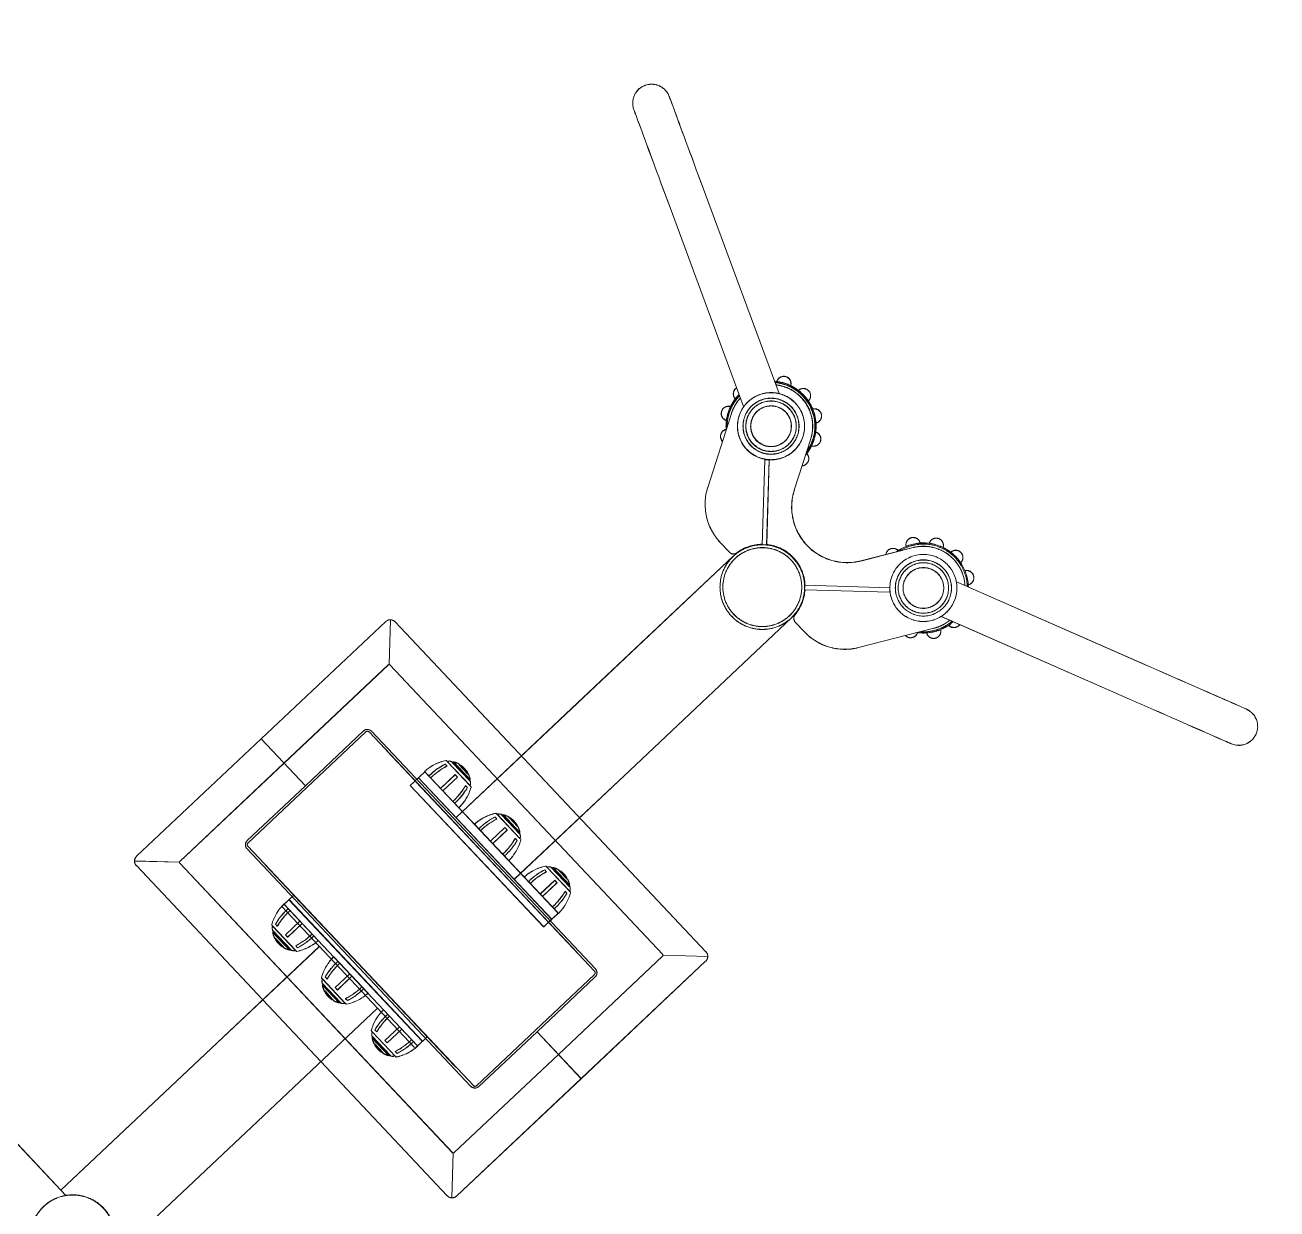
# Model space of a CAD drawing. Header units: millimetres. Extents: x -71377 to 516042, y -145869 to 441446.
# Drawn here: x 217745 to 218871, y 147326 to 148392 of the extents above; entities that cross this region are included whole.
import ezdxf

# ---------------------------------------------------------------- set-up
doc = ezdxf.new("R2010")
doc.units = ezdxf.units.MM
doc.header["$LTSCALE"] = 1000
doc.linetypes.add('IMPORT-DASHEDX2 _4_', pattern=[152.4, 101.6, -50.8])
for name, color, linetype, lineweight in [('05', 5, 'IMPORT-DASHEDX2 _4_', 5), ('06', 6, 'Continuous', 5), ('조경라인_dwg', 8, 'Continuous', 5)]:
    doc.layers.add(name, color=color, linetype=linetype, lineweight=lineweight)

# ---------------------------------------------------------------- blocks, each defined once
blk = doc.blocks.new('조경라인_dwg-6847807-지반층 배치도')
at = {"layer": '05', "flags": 128}
for points in [[(218359.1, 148233.6), (218357, 148239.3), (218354.9, 148244.9), (218352.9, 148250.5), (218350.8, 148256), (218348.8, 148261.5), (218346.8, 148266.9), (218344.9, 148272.1), (218343, 148277.2), (218341.2, 148282.1), (218339.4, 148286.9), (218337.7, 148291.4), (218336.1, 148295.8), (218334.6, 148299.9), (218333.1, 148303.8), (218331.8, 148307.4), (218330.6, 148310.8), (218329.4, 148313.9), (218328.4, 148316.6), (218327.5, 148319.1), (218326.7, 148321.3), (218326, 148323.1), (218325.4, 148324.7), (218325, 148325.8), (218324.7, 148326.7), (218324.5, 148327.2), (218324.4, 148327.5), (218324.5, 148327.3), (218324.7, 148326.8), (218325, 148326), (218325.5, 148324.8), (218326, 148323.2), (218326.7, 148321.4), (218327.5, 148319.2), (218328.4, 148316.8), (218329.5, 148314), (218330.6, 148310.9), (218331.8, 148307.5), (218333.2, 148303.9), (218334.6, 148300), (218336.1, 148295.9), (218337.7, 148291.5), (218339.4, 148287), (218341.2, 148282.2), (218343, 148277.3), (218344.9, 148272.2), (218346.8, 148267), (218348.8, 148261.6), (218350.8, 148256.2), (218352.9, 148250.6), (218355, 148245), (218357.1, 148239.4), (218359.1, 148233.7)], [(218292.5, 148315.6), (218292.6, 148315.4), (218292.8, 148314.9), (218293.1, 148314), (218293.5, 148312.9), (218294.1, 148311.3), (218294.8, 148309.5), (218295.6, 148307.3), (218296.5, 148304.8), (218297.5, 148302.1), (218298.7, 148299), (218299.9, 148295.6), (218301.3, 148292), (218302.7, 148288.1), (218304.2, 148284), (218305.8, 148279.6), (218307.5, 148275.1), (218309.3, 148270.3), (218311.1, 148265.4), (218313, 148260.3), (218314.9, 148255.1), (218316.9, 148249.7), (218318.9, 148244.2), (218321, 148238.7), (218323, 148233.1), (218325.1, 148227.5), (218327.2, 148221.8), (218391.4, 148048.4), (218327.3, 148221.9), (218325.2, 148227.6), (218323.1, 148233.2), (218321, 148238.8), (218319, 148244.4), (218316.9, 148249.8), (218315, 148255.2), (218313, 148260.4), (218311.1, 148265.5), (218309.3, 148270.4), (218307.5, 148275.2), (218305.9, 148279.8), (218304.2, 148284.1), (218302.7, 148288.2), (218301.3, 148292.1), (218299.9, 148295.7), (218298.7, 148299.1), (218297.6, 148302.2), (218296.5, 148305), (218295.6, 148307.4), (218294.8, 148309.6), (218294.1, 148311.5), (218293.6, 148313), (218293.1, 148314.2), (218292.8, 148315), (218292.6, 148315.5), (218292.6, 148315.7)], [(218423.3, 148060.1), (218359.1, 148233.7), (218423.3, 148060.3)], [(218359.1, 147975.7), (218380.4, 148042.3), (218359.1, 147975.8)], [(218437, 147973.2), (218451.8, 148019.4), (218437, 147973.3)], [(218370.3, 147926.2), (218378.6, 147917.5), (218370.3, 147926.3)], [(218497, 147909.5), (218543.9, 147921.6), (218497, 147909.6)], [(218446.5, 147887.7), (218446.3, 147883.7), (218522.9, 147881.5), (218523, 147884.6), (218522.9, 147881.4), (218446.3, 147883.6), (218446.4, 147887.6)], [(218523, 147885.4), (218446.5, 147887.7), (218523, 147885.5)], [(218843.9, 147776.2), (218843.7, 147776.2), (218843.2, 147776.5), (218842.4, 147776.8), (218841.2, 147777.3), (218839.8, 147778), (218838, 147778.8), (218835.8, 147779.7), (218833.4, 147780.8), (218830.7, 147782), (218827.7, 147783.3), (218824.4, 147784.7), (218820.9, 147786.3), (218817.1, 147787.9), (218813.1, 147789.7), (218808.8, 147791.6), (218804.3, 147793.5), (218799.7, 147795.6), (218794.9, 147797.7), (218789.9, 147799.9), (218784.8, 147802.1), (218779.6, 147804.4), (218774.2, 147806.7), (218768.8, 147809.1), (218763.4, 147811.5), (218757.9, 147813.9), (218752.3, 147816.4), (218583, 147890.8), (218752.4, 147816.5), (218757.9, 147814), (218763.4, 147811.6), (218768.9, 147809.2), (218774.3, 147806.9), (218779.6, 147804.5), (218784.8, 147802.2), (218789.9, 147800), (218794.9, 147797.8), (218799.7, 147795.7), (218804.4, 147793.6), (218808.8, 147791.7), (218813.1, 147789.8), (218817.1, 147788.1), (218820.9, 147786.4), (218824.4, 147784.8), (218827.7, 147783.4), (218830.7, 147782.1), (218833.4, 147780.9), (218835.9, 147779.8), (218838, 147778.9), (218839.8, 147778.1), (218841.3, 147777.5), (218842.4, 147776.9), (218843.3, 147776.6), (218843.8, 147776.4), (218843.9, 147776.3)], [(218073.4, 147856.6), (218072.3, 147816.4), (218073.5, 147856.7)], [(218357.5, 147557.8), (218077.7, 147854.8), (218357.5, 147557.9)], [(218184.8, 147622.9), (218288.8, 147721), (218434.4, 147858.3), (218288.9, 147721.1), (218184.8, 147623.1)], [(218437.8, 147854.5), (218446.2, 147845.8), (218437.9, 147854.6)], [(218569.4, 147859.7), (218738.7, 147785.2), (218744.2, 147782.8), (218749.7, 147780.4), (218755.2, 147778), (218760.6, 147775.6), (218765.9, 147773.3), (218771.1, 147771), (218776.2, 147768.7), (218781.2, 147766.6), (218786, 147764.4), (218790.7, 147762.4), (218795.1, 147760.4), (218799.4, 147758.6), (218803.4, 147756.8), (218807.2, 147755.1), (218810.7, 147753.6), (218814, 147752.2), (218817, 147750.8), (218819.7, 147749.6), (218822.2, 147748.6), (218824.3, 147747.7), (218826.1, 147746.9), (218827.6, 147746.2), (218828.7, 147745.7), (218829.6, 147745.3), (218830.1, 147745.1), (218830.3, 147745.2), (218830.1, 147745.2), (218829.6, 147745.4), (218828.8, 147745.8), (218827.6, 147746.3), (218826.1, 147747), (218824.3, 147747.8), (218822.2, 147748.7), (218819.8, 147749.8), (218817.1, 147750.9), (218814.1, 147752.3), (218810.8, 147753.7), (218807.2, 147755.3), (218803.4, 147756.9), (218799.4, 147758.7), (218795.2, 147760.6), (218790.7, 147762.5), (218786.1, 147764.5), (218781.3, 147766.7), (218776.3, 147768.8), (218771.2, 147771.1), (218765.9, 147773.4), (218760.6, 147775.7), (218755.2, 147778.1), (218749.7, 147780.5), (218744.2, 147782.9), (218738.7, 147785.3), (218569.3, 147859.6)], [(218494.9, 147831.6), (218562.5, 147849), (218494.9, 147831.7)], [(218071.6, 147816.1), (217977.7, 147727.6), (217883.8, 147639.2), (217977.6, 147727.5), (218071.5, 147816)], [(218318.5, 147555.4), (218073, 147816.1), (218318.5, 147555.5)], [(218051.4, 147755.8), (217945.1, 147655.7), (218051.4, 147755.9)], [(218054.2, 147755.7), (218257.2, 147540.4), (218054.2, 147755.8)], [(218258, 147542.4), (218056.4, 147756.4), (218258, 147542.5)], [(218070, 147738.9), (218241.5, 147557.1), (218070, 147739)], [(218145.2, 147707.2), (218145.9, 147706.5), (218144.8, 147707.6), (218124.6, 147729), (218124, 147729.9), (218124.6, 147729.2), (218144.9, 147707.7), (218145.9, 147706.6), (218145.2, 147707.3)], [(218125, 147728.7), (218125.6, 147729.4), (218125, 147728.8)], [(218128.8, 147729), (218128.7, 147728.8), (218128.6, 147728.6), (218145.1, 147711.3), (218145.3, 147711.5), (218145.1, 147711.4), (218128.6, 147728.7)], [(218144.8, 147712.4), (218129.8, 147728.5), (218130.1, 147728.8), (218145.2, 147712.8), (218144.9, 147712.5), (218145.2, 147712.7), (218130.1, 147728.7), (218129.7, 147728.4), (218144.8, 147712.3)], [(218096.4, 147712.3), (218103.7, 147719.2), (218096.4, 147712.4), (218103.7, 147719.3), (218096.4, 147712.4)], [(218135.1, 147687.4), (218104.2, 147720.2), (218135.1, 147687.5)], [(218105.1, 147719.3), (218223.8, 147593.4), (218105.1, 147719.3), (218223.7, 147593.2), (218105.1, 147719.1)], [(218124.4, 147724.9), (218122.8, 147726.8), (218124.4, 147725)], [(218143.2, 147718.4), (218143, 147718.3), (218142.9, 147718.1), (218135.4, 147726.2), (218135.6, 147726.4), (218135.4, 147726.3), (218142.9, 147718.2)], [(218142.4, 147719.1), (218142.7, 147719.4), (218142.4, 147719.1), (218136.3, 147725.7), (218136.5, 147725.9), (218142.7, 147719.3), (218136.5, 147725.8), (218136.2, 147725.6), (218142.4, 147719)], [(218215, 147585), (218096.4, 147710.9), (218215, 147585.1), (218096.4, 147711), (218215, 147585.1)], [(218120.7, 147702.7), (218133.8, 147715.1), (218131.7, 147717.3), (218118.6, 147704.8), (218131.7, 147717.2), (218133.7, 147715), (218120.6, 147702.6)], [(218141, 147707.3), (218142.7, 147705.6), (218141.1, 147707.4)], [(218145.5, 147708.2), (218144.9, 147707.7), (218145.5, 147708.3)], [(218149, 147672.6), (218179.9, 147639.9), (218149, 147672.7)], [(218169.2, 147677.4), (218167.5, 147679.3), (218169.2, 147677.5)], [(218169.4, 147681.5), (218168.7, 147682.2), (218169.8, 147681.1), (218190, 147659.7), (218190.7, 147659.1), (218190, 147659.8), (218169.8, 147681.3), (218168.8, 147682.4), (218169.4, 147681.6)], [(218170.4, 147681.7), (218169.8, 147681.3), (218170.4, 147681.9)], [(218190.1, 147664), (218189.9, 147663.8), (218189.8, 147663.7), (218173.4, 147681.2), (218173.6, 147681.5), (218173.5, 147681.3), (218189.8, 147663.8)], [(218174.6, 147681), (218174.9, 147681.2), (218190, 147665.2), (218189.6, 147664.8), (218174.5, 147680.8), (218175, 147681.3), (218190, 147665.3), (218189.6, 147664.9), (218174.5, 147680.9)], [(218180.4, 147678.9), (218180.2, 147678.7), (218180.2, 147678.6), (218187.7, 147670.6), (218188, 147670.9), (218187.8, 147670.7), (218180.2, 147678.6)], [(218181.1, 147678.1), (218181.3, 147678.4), (218181.1, 147678.1), (218187.2, 147671.6), (218187.5, 147671.8), (218181.3, 147678.3), (218187.5, 147671.7), (218187.2, 147671.5), (218181, 147678)], [(218163.4, 147657.4), (218176.5, 147669.7), (218178.6, 147667.6), (218165.4, 147655.1), (218178.5, 147667.4), (218176.5, 147669.6), (218163.4, 147657.3)], [(218145.9, 147436.7), (217944.3, 147650.8), (218145.9, 147436.8)], [(217945, 147652.8), (218148.1, 147437.5), (217945, 147652.9)], [(218185.8, 147659.7), (218187.5, 147658), (218185.9, 147659.8)], [(218189.6, 147660), (218190.3, 147660.8), (218189.7, 147660.2)], [(217843.1, 147639.5), (217883.5, 147638.5), (217843.2, 147639.7)], [(218124.6, 147338.3), (217844.8, 147635.4), (218124.6, 147338.4)], [(218129.3, 147377.1), (217883.8, 147637.7), (218129.3, 147377.2)], [(217960.8, 147636), (218132.3, 147454.2), (217960.8, 147636.2)], [(217962.2, 147634.6), (218130.9, 147455.7), (217962.2, 147634.7)], [(218214, 147629.8), (218212.3, 147631.7), (218214, 147629.9)], [(218214.2, 147634), (218213.5, 147634.7), (218214.5, 147633.6), (218234.8, 147612.2), (218235.5, 147611.5), (218234.8, 147612.3), (218214.6, 147633.7), (218213.6, 147634.8), (218214.2, 147634.1)], [(218215.2, 147634.2), (218214.6, 147633.7), (218215.2, 147634.3)], [(218234.9, 147616.5), (218234.7, 147616.3), (218234.6, 147616.2), (218218.2, 147633.7), (218218.4, 147633.9), (218218.3, 147633.8), (218234.6, 147616.3)], [(218219.4, 147633.4), (218219.7, 147633.7), (218234.8, 147617.6), (218234.4, 147617.3), (218219.3, 147633.3), (218219.8, 147633.8), (218234.8, 147617.7), (218234.4, 147617.4), (218219.3, 147633.4)], [(218225.2, 147631.4), (218225, 147631.2), (218225, 147631.1), (218232.5, 147623.1), (218232.8, 147623.4), (218232.6, 147623.2), (218225, 147631.1)], [(218225.9, 147630.6), (218226.1, 147630.9), (218225.9, 147630.6), (218232, 147624.1), (218232.3, 147624.3), (218226.1, 147630.8), (218232.3, 147624.2), (218232, 147624), (218225.8, 147630.5)], [(218193.8, 147625), (218224.7, 147592.4), (218193.8, 147625.1)], [(218208.2, 147609.9), (218221.3, 147622.2), (218223.4, 147620), (218210.2, 147607.6), (218223.3, 147619.9), (218221.3, 147622.1), (218208.2, 147609.8)], [(217978.5, 147601.2), (217985.8, 147608.2), (217978.5, 147601.3)], [(217987.2, 147608), (218105.9, 147482.2), (217987.2, 147608.1)], [(218230.6, 147612.2), (218232.3, 147610.5), (218230.7, 147612.3)], [(218234.4, 147612.5), (218235.1, 147613.2), (218234.5, 147612.6)], [(218102.2, 147477.4), (217982.2, 147604.8), (217975.6, 147598.6), (218095, 147471.8), (217975.6, 147598.5), (217982.1, 147604.6), (218102.2, 147477.3)], [(218008.4, 147568), (217977.6, 147600.9), (218008.5, 147568.1)], [(218097.1, 147473.9), (217978.5, 147599.9), (218097.1, 147474)], [(217971.6, 147580.9), (217969.9, 147582.8), (217971.6, 147581)], [(217994.1, 147583.4), (217981, 147571.1), (217978.9, 147573.2), (217992, 147585.5), (217978.9, 147573.1), (217980.9, 147571), (217994, 147583.3)], [(218223.7, 147591.9), (218216.5, 147585.1), (218223.7, 147591.9), (218216.4, 147585), (218223.7, 147591.8)], [(217988, 147559.1), (217988.7, 147558.3), (217987.7, 147559.4), (217967.4, 147580.9), (217966.8, 147581.7), (217967.5, 147581), (217987.7, 147559.5), (217988.7, 147558.5), (217988, 147559.2)], [(217967.8, 147580.5), (217967.2, 147580), (217967.8, 147580.6)], [(217967.5, 147577), (217967.4, 147576.8), (217967.6, 147576.9), (217984, 147559.4), (217983.8, 147559.4), (217984, 147559.5), (217967.6, 147577)], [(217982.9, 147559.9), (217982.5, 147559.4), (217967.4, 147575.4), (217967.8, 147575.8), (217982.9, 147559.8), (217982.5, 147559.5), (217967.5, 147575.5), (217967.8, 147575.9), (217983, 147559.9)], [(218009.4, 147562.6), (217906.8, 147465.9), (217776.9, 147343.4), (217906.9, 147466), (218009.5, 147562.7)], [(217977.3, 147562.2), (217969.7, 147570.1), (217969.5, 147569.9), (217969.7, 147570), (217977.2, 147562), (217977.1, 147561.9), (217977.2, 147562.1)], [(217976.4, 147562.7), (217976.2, 147562.4), (217976.4, 147562.7), (217970.2, 147569.2), (217970, 147569), (217976.1, 147562.3), (217970, 147568.9), (217970.2, 147569.1), (217976.4, 147562.5)], [(217988.2, 147563.2), (217989.9, 147561.5), (217988.2, 147563.3)], [(217987, 147558.8), (217987.7, 147559.5), (217987.1, 147558.9)], [(218022.4, 147553.2), (218053.3, 147520.6), (218022.4, 147553.3)], [(218318.5, 147554.1), (218224.6, 147465.6), (218130.7, 147377.2), (218224.6, 147465.5), (218318.4, 147554)], [(218359.1, 147553.5), (218318.8, 147554.8), (218359.1, 147553.6)], [(218036.8, 147538.1), (218023.7, 147525.7), (218025.8, 147523.5), (218038.8, 147535.8), (218025.7, 147523.4), (218023.7, 147525.6), (218036.8, 147537.9)], [(218257.1, 147537.4), (218150.9, 147437.4), (218257.1, 147537.5)], [(218012.2, 147533.4), (218011.5, 147534.1), (218012.6, 147533), (218032.8, 147511.5), (218033.5, 147510.9), (218032.8, 147511.6), (218012.6, 147533.1), (218011.6, 147534.2), (218012.3, 147533.5)], [(218011.9, 147532.4), (218012.6, 147533.1), (218012, 147532.5)], [(218028.8, 147512), (218028.6, 147511.8), (218028.8, 147512), (218012.3, 147529.3), (218012.2, 147529.3), (218012.3, 147529.4), (218028.8, 147512.1)], [(218012.6, 147528.3), (218012.2, 147527.8), (218027.3, 147511.9), (218027.7, 147512.2), (218012.6, 147528.3), (218012.2, 147528), (218027.4, 147512), (218027.7, 147512.3), (218012.6, 147528.4)], [(218016.4, 147533.3), (218014.7, 147535.2), (218016.4, 147533.4)], [(217606.3, 147523.3), (217606.9, 147523.8), (217781.3, 147338.7), (217606.8, 147523.7), (217606.3, 147523.2)], [(218014.6, 147522.6), (218022, 147514.5), (218021.9, 147514.4), (218022, 147514.4), (218014.5, 147522.4), (218014.3, 147522.4), (218014.5, 147522.5)], [(218015, 147521.7), (218014.8, 147521.4), (218015, 147521.7), (218021.2, 147515.1), (218021, 147514.9), (218014.7, 147521.3), (218020.9, 147514.8), (218021.2, 147515), (218015, 147521.6)], [(218033, 147515.7), (218034.7, 147514), (218033, 147515.8)], [(218032.5, 147511.9), (218031.8, 147511.4), (218032.5, 147512)], [(218067.2, 147505.7), (218098, 147473.1), (218067.2, 147505.8)], [(218057, 147485.8), (218056.3, 147486.6), (218057.4, 147485.5), (218077.6, 147464), (218078.3, 147463.4), (218077.6, 147464.1), (218057.4, 147485.6), (218056.4, 147486.7), (218057, 147485.9)], [(218056.7, 147484.9), (218057.4, 147485.6), (218056.8, 147485)], [(218073.6, 147464.4), (218073.4, 147464.3), (218073.6, 147464.4), (218057.1, 147481.8), (218057, 147481.8), (218057.1, 147481.9), (218073.6, 147464.5)], [(218061.2, 147485.8), (218059.5, 147487.7), (218061.2, 147485.9)], [(218081.6, 147490.5), (218068.5, 147478.2), (218070.5, 147476), (218083.6, 147488.2), (218070.5, 147475.9), (218068.5, 147478.1), (218081.6, 147490.4)], [(218057.4, 147480.8), (218072.5, 147464.8), (218072.2, 147464.5), (218057, 147480.4), (218057.4, 147480.8), (218057, 147480.3), (218072.1, 147464.3), (218072.5, 147464.7), (218057.4, 147480.7)], [(218059.4, 147475), (218066.8, 147467), (218066.7, 147466.8), (218066.8, 147466.9), (218059.3, 147474.9), (218059.1, 147474.8), (218059.3, 147475)], [(218059.8, 147474.1), (218059.6, 147473.9), (218059.8, 147474.1), (218066, 147467.6), (218065.7, 147467.4), (218059.5, 147473.7), (218065.7, 147467.2), (218066, 147467.5), (218059.8, 147474)], [(218095.6, 147471.1), (218102.2, 147477.4), (218095.7, 147471.2)], [(218105.8, 147480.7), (218098.6, 147474), (218105.8, 147480.8)], [(218077.2, 147464.4), (218076.6, 147463.9), (218077.3, 147464.5)], [(218077.8, 147468.2), (218079.5, 147466.5), (218077.8, 147468.3)], [(218128.8, 147336.4), (218130, 147376.9), (218128.8, 147336.6)]]:
    blk.add_lwpolyline(points, dxfattribs=at)
for points in [[(218410.4, 148000.7), (218408.2, 147924.2), (218412.2, 147924.1), (218414.4, 148000.6), (218412.1, 147924), (218408.2, 147924.2), (218410.4, 148000.8), (218413.6, 148000.7)], [(218236.5, 147776.5), (218132.5, 147678.6), (218236.5, 147776.7), (218382.1, 147913.8)], [(217996.9, 147707.1), (217957.1, 147749.4), (218069.2, 147855.1), (217957.1, 147749.5), (217996.9, 147707.3), (217944.5, 147657.9), (217996.9, 147707.1), (217957.1, 147749.4), (217845, 147643.8), (217957.1, 147749.5), (217996.9, 147707.3), (218049.3, 147756.6)], [(218098.6, 147714.4), (218218.6, 147587), (218211.3, 147580.2), (218091.3, 147707.5), (218098.6, 147714.5), (218218.6, 147587.1), (218211.4, 147580.3), (218091.3, 147707.6)], [(218245.1, 147443.7), (218357.2, 147549.4), (218245.2, 147443.8), (218205.4, 147486), (218257.8, 147535.4), (218205.4, 147485.9), (218245.1, 147443.7), (218133.1, 147338.2), (218245.2, 147443.8), (218205.4, 147486), (218153, 147436.6), (218205.4, 147485.9)], [(217959.2, 147410.3), (218061.8, 147507.1), (217959.2, 147410.4), (217829.2, 147287.9)]]:
    blk.add_lwpolyline(points, close=True, dxfattribs=at)
at = {"layer": '05'}
for centre, radius in [((218416.1, 148030.9), 30.2), ((218416, 148030.7), 30.2), ((218416.1, 148030.9), 25.2), ((218416, 148030.7), 25.2), ((218416.1, 148030.9), 22.7), ((218416, 148030.7), 22.7), ((218416.1, 148030.9), 18.3), ((218416, 148030.7), 18.3), ((218408.2, 147886.1), 38.1), ((218408.2, 147886), 38.1), ((218408.2, 147886.1), 35.5), ((218408.2, 147886), 35.5), ((218553.2, 147885.3), 30.2), ((218553.2, 147885.2), 30.2), ((218553.2, 147885.3), 25.3), ((218553.2, 147885.2), 25.2), ((218553.2, 147885.2), 22.7), ((218553.2, 147885.3), 22.7), ((218553.2, 147885.2), 18.3), ((218553.2, 147885.3), 18.3), ((217787.5, 147301), 38.2), ((217787.4, 147300.9), 38.1)]:
    blk.add_circle(centre, radius, dxfattribs=at)
for centre, radius, start, end in [((218308.5, 148321.6), 17, 20.3028, 200.3028), ((218308.5, 148321.5), 17, 20.3028, 200.3028), ((218416, 148030.7), 40.5, 43.3028, 85.4838), ((218416.1, 148030.9), 40.5, 43.3028, 85.4838), ((218416.1, 148030.9), 39.5, 43.3028, 84.8111), ((218416, 148030.7), 39.5, 43.3028, 84.8111), ((218416.1, 148030.9), 37.5, 342.2578, 83.345), ((218416, 148030.7), 37.5, 342.2578, 83.345), ((218427.6, 148069.2), 6.5, 343.0824, 163.5232), ((218427.5, 148069.1), 6.5, 343.0824, 163.5232), ((218416, 148030.7), 40.5, 135.1218, 184.4494), ((218416.1, 148030.9), 40.5, 135.1218, 184.4494), ((218416, 148030.7), 39.5, 135.7944, 180.5685), ((218416.1, 148030.9), 39.5, 135.7944, 180.5685), ((218416, 148030.7), 37.5, 137.2605, 162.2578), ((218416.1, 148030.9), 37.5, 137.2605, 162.2578), ((218388.6, 148060), 6.5, 122.477, 223.3028), ((218388.6, 148059.9), 6.5, 122.477, 223.3028), ((218445.2, 148058.3), 6.5, 313.0824, 133.5232), ((218445.1, 148058.2), 6.5, 313.0824, 133.5232), ((218416.1, 148030.9), 39.5, 323.9472, 43.3028), ((218416, 148030.7), 39.5, 323.9472, 43.3028), ((218416.1, 148030.9), 40.5, 320.0662, 43.3028), ((218416, 148030.7), 40.5, 320.0662, 43.3028), ((218377.7, 148042.2), 6.5, 73.0824, 253.5232), ((218377.8, 148042.3), 6.5, 73.0824, 253.5232), ((218455, 148039.9), 6.5, 283.0824, 103.5232), ((218455, 148040.1), 6.5, 283.0824, 103.5232), ((218377.1, 148021.7), 6.5, 102.0493, 223.3028), ((218377.1, 148021.5), 6.5, 102.0493, 223.3028), ((218454.4, 148019.4), 6.5, 253.0824, 73.5232), ((218454.3, 148019.3), 6.5, 253.0824, 73.5232), ((218443.5, 148001.6), 6.5, 274.8777, 43.5232), ((218443.5, 148001.7), 6.5, 274.8777, 43.5232), ((218406.7, 147960.6), 50, 162.2578, 223.3028), ((218406.7, 147960.5), 50, 162.2578, 223.3028), ((218484.6, 147958), 50, 162.2578, 284.3478), ((218484.7, 147958.1), 50, 162.2578, 284.3478), ((218408.2, 147886.1), 38.5, 90.0929, 126.7025), ((218408.2, 147886), 38.5, 90.0929, 126.7025), ((218408.2, 147886), 38.5, 2.4695, 84.1361), ((218408.2, 147886.1), 38.5, 2.4695, 84.1361), ((218525.8, 147914.3), 6.5, 43.3028, 171.7279), ((218525.8, 147914.4), 6.5, 43.3028, 171.7279), ((218553.2, 147885.3), 40.5, 1.1218, 126.5394), ((218553.2, 147885.2), 40.5, 1.1218, 126.5394), ((218553.2, 147885.3), 39.5, 1.7944, 122.6584), ((218553.2, 147885.2), 39.5, 1.7944, 122.6584), ((218544, 147924.2), 6.5, 13.0824, 193.5232), ((218544, 147924.1), 6.5, 13.0824, 193.5232), ((218553.2, 147885.3), 37.5, 3.2605, 104.3478), ((218553.2, 147885.2), 37.5, 3.2605, 104.3478), ((218564.7, 147923.6), 6.5, 343.0824, 163.5232), ((218564.7, 147923.5), 6.5, 343.0824, 163.5232), ((218382.2, 147920.9), 5, 223.3028, 306.7025), ((218382.2, 147920.8), 5, 223.3028, 306.7025), ((218582.3, 147912.6), 6.5, 313.0824, 133.5232), ((218582.3, 147912.7), 6.5, 313.0824, 133.5232), ((218592.2, 147894.5), 6.5, 283.0824, 103.5232), ((218592.1, 147894.4), 6.5, 283.0824, 103.5232), ((218408.2, 147886.1), 38.5, 319.9031, 356.5127), ((218408.2, 147886), 38.5, 319.9031, 356.5127), ((218073.3, 147850.6), 6, 43.3028, 133.3028), ((218073.3, 147850.7), 6, 43.3028, 133.3028), ((218441.5, 147858), 5, 139.9031, 223.3028), ((218441.5, 147857.9), 5, 139.9031, 223.3028), ((218553.2, 147885.3), 40.5, 262.1562, 311.4838), ((218553.2, 147885.2), 40.5, 262.1562, 311.4838), ((218553.2, 147885.3), 39.5, 266.0371, 310.8111), ((218553.2, 147885.2), 39.5, 266.0371, 310.8111), ((218553.2, 147885.3), 37.5, 284.3478, 309.345), ((218553.2, 147885.2), 37.5, 284.3478, 309.345), ((218482.5, 147880), 50, 223.3028, 284.3478), ((218482.5, 147880.1), 50, 223.3028, 284.3478), ((218541.7, 147846.9), 6.5, 224.1392, 344.5563), ((218541.7, 147847), 6.5, 224.1392, 344.5563), ((218562.4, 147846.4), 6.5, 193.0824, 13.5232), ((218562.4, 147846.3), 6.5, 193.0824, 13.5232), ((218580.7, 147856.2), 6.5, 223.0824, 324.1285), ((218580.6, 147856.1), 6.5, 223.0824, 324.1285), ((218072.2, 147815.3), 1, 43.3028, 133.3028), ((218072.2, 147815.4), 1, 43.3028, 133.3028), ((218837.1, 147760.6), 17, 246.3028, 66.3028), ((218837.1, 147760.7), 17, 246.3028, 66.3028), ((218052.7, 147753), 5, 43.3028, 133.3028), ((218052.7, 147752.9), 5, 43.3028, 133.3028), ((218052.8, 147754.4), 2, 43.3028, 133.3028), ((218052.7, 147754.3), 2, 43.3028, 133.3028), ((218131.9, 147689.8), 41.1, 101.7377, 132.2522), ((218131.8, 147689.7), 41.1, 101.7377, 132.2522), ((218123.6, 147729.5), 0.5, 43.3028, 101.8439), ((218123.6, 147729.4), 0.5, 43.3028, 101.8439), ((218125.8, 147729.2), 0.3, 87.9103, 133.3028), ((218125.8, 147729.1), 0.3, 87.9103, 133.3028), ((218125.1, 147709), 20.5, 79.6397, 87.9103), ((218125.1, 147709), 20.5, 79.6397, 87.9103), ((218125.1, 147708.9), 20.5, 79.6397, 87.9103), ((218125.1, 147708.9), 20.5, 79.6397, 87.9103), ((218128.7, 147728.8), 0.1, 133.3028, 259.5611), ((218128.8, 147729.1), 0.1, 313.3028, 79.6397), ((218128.7, 147728.9), 0.1, 313.3028, 79.6397), ((218130.2, 147728.7), 0.1, 75.5632, 133.3028), ((218125.1, 147709), 20.5, 59.2189, 75.5632), ((218104.4, 147718.6), 1, 43.3028, 133.3028), ((218104.4, 147718.6), 1, 43.3028, 133.3028), ((218104.4, 147718.5), 1, 43.3028, 133.3028), ((218104.4, 147718.5), 1, 43.3028, 133.3028), ((218148.8, 147675.3), 57.7, 116.816, 134.9025), ((218148.8, 147675.1), 57.7, 116.816, 134.9025), ((218152.9, 147669.4), 62.4, 117.1549, 133.892), ((218152.9, 147669.5), 62.4, 117.1549, 133.892), ((218128.7, 147728.6), 0.1, 133.3028, 259.5611), ((218125.1, 147709), 20, 76.7842, 79.5611), ((218125.1, 147709), 20, 76.7842, 79.5611), ((218125.1, 147708.9), 20, 76.7842, 79.5611), ((218125.1, 147708.9), 20, 76.7842, 79.5611), ((218129.7, 147728.4), 0.1, 256.7842, 313.3028), ((218129.7, 147728.6), 0.1, 256.7842, 313.3028), ((218130.2, 147728.6), 0.1, 75.5632, 133.3028), ((218125.1, 147708.9), 20.5, 59.2189, 75.5632), ((218135.5, 147726.2), 0.1, 133.3028, 238.8706), ((218135.5, 147726.1), 0.1, 133.3028, 238.8706), ((218125.1, 147709), 20, 56.5185, 58.8706), ((218125.1, 147708.9), 20, 56.5185, 58.8706), ((218135.5, 147726.5), 0.1, 313.3028, 59.2189), ((218135.5, 147726.4), 0.1, 313.3028, 59.2189), ((218136.2, 147725.7), 0.1, 236.5185, 313.3028), ((218136.2, 147725.6), 0.1, 236.5185, 313.3028), ((218136.6, 147725.8), 0.1, 55.7457, 133.3028), ((218136.6, 147725.7), 0.1, 55.7457, 133.3028), ((218125.1, 147709), 20.5, 30.8599, 55.7457), ((218125.1, 147708.9), 20.5, 30.8599, 55.7457), ((218142.5, 147719.1), 0.1, 133.3028, 210.087), ((218125.1, 147709), 20, 27.735, 30.087), ((218142.5, 147718.9), 0.1, 133.3028, 210.087), ((218125.1, 147708.9), 20, 27.735, 30.087), ((218142.6, 147719.4), 0.1, 313.3028, 30.8599), ((218142.6, 147719.3), 0.1, 313.3028, 30.8599), ((218142.9, 147718.3), 0.1, 207.735, 313.3028), ((218142.9, 147718.2), 0.1, 207.735, 313.3028), ((218143.2, 147718.2), 0.1, 27.3867, 133.3028), ((218143.2, 147718.4), 0.1, 27.3867, 133.3028), ((218125.1, 147709), 20.5, 11.0423, 27.3867), ((218125.1, 147708.9), 20.5, 11.0423, 27.3867), ((218097.1, 147711.7), 1, 133.3028, 223.3028), ((218097.1, 147711.7), 1, 133.3028, 223.3028), ((218097.1, 147711.6), 1, 133.3028, 223.3028), ((218097.1, 147711.6), 1, 133.3028, 223.3028), ((218087.3, 147739), 62.4, 312.7136, 329.4507), ((218087.3, 147739.1), 62.4, 312.7136, 329.4507), ((218144.9, 147712.4), 0.1, 133.3028, 189.8213), ((218125.1, 147709), 20, 7.0445, 9.8213), ((218144.9, 147712.3), 0.1, 133.3028, 189.8213), ((218125.1, 147708.9), 20, 7.0445, 9.8213), ((218145, 147711.3), 0.1, 187.0445, 313.3028), ((218145.1, 147711.4), 0.1, 187.0445, 313.3028), ((218145.1, 147712.9), 0.1, 313.3028, 11.0423), ((218145.1, 147712.8), 0.1, 313.3028, 11.0423), ((218145.4, 147711.4), 0.1, 6.9659, 133.3028), ((218145.3, 147711.3), 0.1, 6.9659, 133.3028), ((218125.1, 147708.9), 20.5, 358.6953, 6.9659), ((218125.1, 147709), 20.5, 358.6953, 6.9659), ((218145.3, 147708.5), 0.3, 313.3028, 358.6953), ((218145.3, 147708.4), 0.3, 313.3028, 358.6953), ((218145.5, 147706.3), 0.5, 344.7616, 43.3028), ((218145.5, 147706.1), 0.5, 344.7616, 43.3028), ((218092.8, 147734.5), 57.7, 311.7031, 329.7895), ((218092.8, 147734.6), 57.7, 311.7031, 329.7895), ((218106.3, 147716.9), 41.1, 314.3533, 344.8678), ((218106.3, 147716.7), 41.1, 314.3533, 344.8678), ((218176.7, 147642.3), 41.1, 101.7377, 132.2522), ((218176.6, 147642.1), 41.1, 101.7377, 132.2522), ((218193.6, 147627.7), 57.7, 116.816, 134.9025), ((218193.6, 147627.6), 57.7, 116.816, 134.9025), ((218197.7, 147621.8), 62.4, 117.1549, 133.892), ((218197.7, 147621.9), 62.4, 117.1549, 133.892), ((218168.4, 147682), 0.5, 43.3028, 101.8439), ((218168.4, 147681.9), 0.5, 43.3028, 101.8439), ((218170.6, 147681.6), 0.3, 87.9103, 133.3028), ((218170.6, 147681.5), 0.3, 87.9103, 133.3028), ((218169.9, 147661.4), 20.5, 79.6397, 87.9103), ((218169.9, 147661.3), 20.5, 79.6397, 87.9103), ((218173.5, 147681.2), 0.1, 133.3028, 259.5611), ((218173.5, 147681.1), 0.1, 133.3028, 259.5611), ((218173.5, 147681.4), 0.1, 313.3028, 79.6397), ((218169.9, 147661.4), 20, 76.7842, 79.5611), ((218169.9, 147661.3), 20, 76.7842, 79.5611), ((218173.6, 147681.5), 0.1, 313.3028, 79.6397), ((218174.5, 147680.9), 0.1, 256.7842, 313.3028), ((218174.5, 147681), 0.1, 256.7842, 313.3028), ((218175, 147681.2), 0.1, 75.5632, 133.3028), ((218175, 147681.1), 0.1, 75.5632, 133.3028), ((218169.9, 147661.4), 20.5, 59.2189, 75.5632), ((218169.9, 147661.3), 20.5, 59.2189, 75.5632), ((218180.3, 147678.7), 0.1, 133.3028, 238.8706), ((218169.9, 147661.4), 20, 56.5185, 58.8706), ((218180.3, 147678.5), 0.1, 133.3028, 238.8706), ((218169.9, 147661.3), 20, 56.5185, 58.8706), ((218180.3, 147679), 0.1, 313.3028, 59.2189), ((218180.3, 147678.9), 0.1, 313.3028, 59.2189), ((218181, 147678.2), 0.1, 236.5185, 313.3028), ((218181, 147678.1), 0.1, 236.5185, 313.3028), ((218181.4, 147678.3), 0.1, 55.7457, 133.3028), ((218181.4, 147678.2), 0.1, 55.7457, 133.3028), ((218169.9, 147661.4), 20.5, 30.8599, 55.7457), ((218169.9, 147661.3), 20.5, 30.8599, 55.7457), ((218187.3, 147671.5), 0.1, 133.3028, 210.087), ((218169.9, 147661.4), 20, 27.735, 30.087), ((218187.3, 147671.4), 0.1, 133.3028, 210.087), ((218169.9, 147661.3), 20, 27.735, 30.087), ((218187.4, 147671.9), 0.1, 313.3028, 30.8599), ((218187.4, 147671.8), 0.1, 313.3028, 30.8599), ((218187.7, 147670.8), 0.1, 207.735, 313.3028), ((218187.7, 147670.7), 0.1, 207.735, 313.3028), ((218188, 147670.7), 0.1, 27.3867, 133.3028), ((218188, 147670.8), 0.1, 27.3867, 133.3028), ((218169.9, 147661.4), 20.5, 11.0423, 27.3867), ((218169.9, 147661.3), 20.5, 11.0423, 27.3867), ((218169.9, 147661.4), 20, 7.0445, 9.8213), ((218189.7, 147664.9), 0.1, 133.3028, 189.8213), ((218169.9, 147661.4), 20, 7.0445, 9.8213), ((218189.7, 147664.8), 0.1, 133.3028, 189.8213), ((218169.9, 147661.3), 20, 7.0445, 9.8213), ((218169.9, 147661.3), 20, 7.0445, 9.8213), ((218189.8, 147663.8), 0.1, 187.0445, 313.3028), ((218189.9, 147663.9), 0.1, 187.0445, 313.3028), ((218189.9, 147665.3), 0.1, 313.3028, 11.0423), ((218189.9, 147665.2), 0.1, 313.3028, 11.0423), ((218190.2, 147663.9), 0.1, 6.9659, 133.3028), ((218190.1, 147663.8), 0.1, 6.9659, 133.3028), ((218169.9, 147661.3), 20.5, 358.6953, 6.9659), ((218169.9, 147661.3), 20.5, 358.6953, 6.9659), ((218169.9, 147661.4), 20.5, 358.6953, 6.9659), ((218169.9, 147661.4), 20.5, 358.6953, 6.9659), ((217947.9, 147654.2), 5, 133.3028, 223.3028), ((217947.9, 147654.1), 5, 133.3028, 223.3028), ((217946.5, 147654.3), 2, 133.3028, 223.3028), ((217946.5, 147654.2), 2, 133.3028, 223.3028), ((218132.1, 147691.6), 62.4, 312.7136, 329.4507), ((218132.1, 147691.4), 62.4, 312.7136, 329.4507), ((218137.6, 147687), 57.7, 311.7031, 329.7895), ((218137.6, 147687.1), 57.7, 311.7031, 329.7895), ((218151.1, 147669.2), 41.1, 314.3533, 344.8678), ((218151.1, 147669.3), 41.1, 314.3533, 344.8678), ((218190.1, 147661), 0.3, 313.3028, 358.6953), ((218190.1, 147660.9), 0.3, 313.3028, 358.6953), ((218190.3, 147658.7), 0.5, 344.7616, 43.3028), ((218190.3, 147658.6), 0.5, 344.7616, 43.3028), ((217849.1, 147639.5), 6, 133.3028, 223.3028), ((217849.1, 147639.4), 6, 133.3028, 223.3028), ((217884.5, 147638.4), 1, 133.3028, 223.3028), ((217884.5, 147638.3), 1, 133.3028, 223.3028), ((218221.4, 147594.7), 41.1, 101.7377, 132.2522), ((218221.4, 147594.6), 41.1, 101.7377, 132.2522), ((218238.4, 147580.2), 57.7, 116.816, 134.9025), ((218238.4, 147580.1), 57.7, 116.816, 134.9025), ((218242.5, 147574.4), 62.4, 117.1549, 133.892), ((218242.5, 147574.3), 62.4, 117.1549, 133.892), ((218213.2, 147634.5), 0.5, 43.3028, 101.8439), ((218213.2, 147634.4), 0.5, 43.3028, 101.8439), ((218215.4, 147634.1), 0.3, 87.9103, 133.3028), ((218215.4, 147634), 0.3, 87.9103, 133.3028), ((218214.7, 147613.9), 20.5, 79.6397, 87.9103), ((218214.7, 147613.8), 20.5, 79.6397, 87.9103), ((218218.3, 147633.7), 0.1, 133.3028, 259.5611), ((218218.3, 147633.6), 0.1, 133.3028, 259.5611), ((218218.3, 147633.9), 0.1, 313.3028, 79.6397), ((218214.7, 147613.9), 20, 76.7842, 79.5611), ((218214.7, 147613.8), 20, 76.7842, 79.5611), ((218218.4, 147634), 0.1, 313.3028, 79.6397), ((218219.3, 147633.4), 0.1, 256.7842, 313.3028), ((218219.3, 147633.5), 0.1, 256.7842, 313.3028), ((218219.8, 147633.7), 0.1, 75.5632, 133.3028), ((218219.7, 147633.6), 0.1, 75.5632, 133.3028), ((218214.7, 147613.9), 20.5, 59.2189, 75.5632), ((218214.7, 147613.8), 20.5, 59.2189, 75.5632), ((218225.1, 147631.1), 0.1, 133.3028, 238.8706), ((218225.1, 147631), 0.1, 133.3028, 238.8706), ((218214.7, 147613.9), 20, 56.5185, 58.8706), ((218214.7, 147613.8), 20, 56.5185, 58.8706), ((218225.1, 147631.4), 0.1, 313.3028, 59.2189), ((218225.1, 147631.3), 0.1, 313.3028, 59.2189), ((218225.8, 147630.7), 0.1, 236.5185, 313.3028), ((218225.8, 147630.6), 0.1, 236.5185, 313.3028), ((218226.2, 147630.8), 0.1, 55.7457, 133.3028), ((218226.1, 147630.7), 0.1, 55.7457, 133.3028), ((218214.7, 147613.9), 20.5, 30.8599, 55.7457), ((218214.7, 147613.8), 20.5, 30.8599, 55.7457), ((218232.1, 147624), 0.1, 133.3028, 210.087), ((218232.1, 147623.9), 0.1, 133.3028, 210.087), ((218214.7, 147613.9), 20, 27.735, 30.087), ((218214.7, 147613.8), 20, 27.735, 30.087), ((218232.2, 147624.4), 0.1, 313.3028, 30.8599), ((218232.2, 147624.3), 0.1, 313.3028, 30.8599), ((218232.5, 147623.3), 0.1, 207.735, 313.3028), ((218232.5, 147623.2), 0.1, 207.735, 313.3028), ((218232.8, 147623.2), 0.1, 27.3867, 133.3028), ((218232.8, 147623.3), 0.1, 27.3867, 133.3028), ((218214.7, 147613.9), 20.5, 11.0423, 27.3867), ((218214.7, 147613.8), 20.5, 11.0423, 27.3867), ((218234.5, 147617.3), 0.1, 133.3028, 189.8213), ((218214.7, 147613.9), 20, 7.0445, 9.8213), ((218214.7, 147613.9), 20, 7.0445, 9.8213), ((218234.5, 147617.2), 0.1, 133.3028, 189.8213), ((218214.7, 147613.8), 20, 7.0445, 9.8213), ((218214.7, 147613.8), 20, 7.0445, 9.8213), ((218234.6, 147616.3), 0.1, 187.0445, 313.3028), ((218234.7, 147616.4), 0.1, 187.0445, 313.3028), ((218234.7, 147617.8), 0.1, 313.3028, 11.0423), ((218234.7, 147617.7), 0.1, 313.3028, 11.0423), ((218235, 147616.4), 0.1, 6.9659, 133.3028), ((218234.9, 147616.3), 0.1, 6.9659, 133.3028), ((218214.7, 147613.8), 20.5, 358.6953, 6.9659), ((218214.7, 147613.8), 20.5, 358.6953, 6.9659), ((218214.7, 147613.9), 20.5, 358.6953, 6.9659), ((218214.7, 147613.9), 20.5, 358.6953, 6.9659), ((217986.5, 147607.5), 1, 43.3028, 133.3028), ((217986.5, 147607.3), 1, 43.3028, 133.3028), ((218176.9, 147644), 62.4, 312.7136, 329.4507), ((218176.9, 147643.9), 62.4, 312.7136, 329.4507), ((218182.4, 147639.5), 57.7, 311.7031, 329.7895), ((218182.4, 147639.6), 57.7, 311.7031, 329.7895), ((218195.9, 147621.7), 41.1, 314.3533, 344.8678), ((218195.9, 147621.8), 41.1, 314.3533, 344.8678), ((218234.9, 147613.4), 0.3, 313.3028, 358.6953), ((218234.9, 147613.3), 0.3, 313.3028, 358.6953), ((218235.1, 147611.2), 0.5, 344.7616, 43.3028), ((218235.1, 147611.1), 0.5, 344.7616, 43.3028), ((218006.3, 147571.4), 41.1, 134.3533, 164.8678), ((218006.3, 147571.5), 41.1, 134.3533, 164.8678), ((218019.8, 147553.7), 57.7, 131.7031, 149.7895), ((218019.8, 147553.6), 57.7, 131.7031, 149.7895), ((218025.4, 147549.2), 62.4, 132.7136, 149.4507), ((218025.3, 147549.1), 62.4, 132.7136, 149.4507), ((217979.2, 147600.6), 1, 133.3028, 223.3028), ((217979.2, 147600.5), 1, 133.3028, 223.3028), ((218215.8, 147585.8), 1, 223.3028, 313.3028), ((218215.8, 147585.8), 1, 223.3028, 313.3028), ((218215.7, 147585.7), 1, 223.3028, 313.3028), ((218215.7, 147585.7), 1, 223.3028, 313.3028), ((218223, 147592.7), 1, 313.3028, 43.3028), ((218223, 147592.7), 1, 313.3028, 43.3028), ((218223, 147592.6), 1, 313.3028, 43.3028), ((218223, 147592.6), 1, 313.3028, 43.3028), ((217967.1, 147582.1), 0.5, 164.7616, 223.3028), ((217967.1, 147582), 0.5, 164.7616, 223.3028), ((217967.3, 147579.7), 0.3, 133.3028, 178.6953), ((217987.6, 147579.3), 20.5, 178.6953, 186.9659), ((217987.6, 147579.3), 20.5, 178.6953, 186.9659), ((217967.4, 147579.8), 0.3, 133.3028, 178.6953), ((217987.6, 147579.4), 20.5, 178.6953, 186.9659), ((217987.6, 147579.4), 20.5, 178.6953, 186.9659), ((217967.3, 147576.9), 0.1, 186.9659, 313.3028), ((217967.3, 147576.8), 0.1, 186.9659, 313.3028), ((217967.5, 147575.5), 0.1, 133.3028, 191.0423), ((217987.6, 147579.4), 20.5, 191.0423, 207.3867), ((217967.5, 147575.3), 0.1, 133.3028, 191.0423), ((217987.6, 147579.3), 20.5, 191.0423, 207.3867), ((217967.6, 147576.9), 0.1, 7.0445, 133.3028), ((217967.6, 147576.8), 0.1, 7.0445, 133.3028), ((217987.6, 147579.4), 20, 187.0445, 189.8213), ((217987.6, 147579.4), 20, 187.0445, 189.8213), ((217987.6, 147579.3), 20, 187.0445, 189.8213), ((217987.6, 147579.3), 20, 187.0445, 189.8213), ((217967.8, 147575.9), 0.1, 313.3028, 9.8213), ((217967.7, 147575.8), 0.1, 313.3028, 9.8213), ((217959.8, 147618.9), 62.4, 297.1549, 313.892), ((217959.7, 147618.8), 62.4, 297.1549, 313.892), ((217963.9, 147613.1), 57.7, 296.816, 314.9025), ((217963.8, 147613), 57.7, 296.816, 314.9025), ((217969.4, 147569.9), 0.1, 207.3867, 313.3028), ((217969.5, 147570), 0.1, 207.3867, 313.3028), ((217969.8, 147570), 0.1, 27.735, 133.3028), ((217969.7, 147569.9), 0.1, 27.735, 133.3028), ((217987.6, 147579.3), 20, 207.735, 210.087), ((217987.6, 147579.4), 20, 207.735, 210.087), ((217970, 147568.8), 0.1, 133.3028, 210.8599), ((217987.6, 147579.3), 20.5, 210.8599, 235.7457), ((217970.1, 147568.9), 0.1, 133.3028, 210.8599), ((217987.6, 147579.4), 20.5, 210.8599, 235.7457), ((217970.2, 147569.3), 0.1, 313.3028, 30.087), ((217970.1, 147569.2), 0.1, 313.3028, 30.087), ((217976.1, 147562.5), 0.1, 235.7457, 313.3028), ((217976.1, 147562.4), 0.1, 235.7457, 313.3028), ((217976.5, 147562.6), 0.1, 56.5185, 133.3028), ((217976.5, 147562.5), 0.1, 56.5185, 133.3028), ((217987.6, 147579.4), 20, 236.5185, 238.8706), ((217987.6, 147579.3), 20, 236.5185, 238.8706), ((217977.1, 147561.8), 0.1, 133.3028, 239.2189), ((217977.1, 147561.7), 0.1, 133.3028, 239.2189), ((217987.6, 147579.3), 20.5, 239.2189, 255.5632), ((217987.6, 147579.4), 20.5, 239.2189, 255.5632), ((217977.2, 147562.1), 0.1, 313.3028, 58.8706), ((217977.1, 147562), 0.1, 313.3028, 58.8706), ((217983, 147559.8), 0.1, 76.7842, 133.3028), ((217983, 147559.7), 0.1, 76.7842, 133.3028), ((217987.6, 147579.4), 20, 256.7842, 259.5611), ((217987.6, 147579.3), 20, 256.7842, 259.5611), ((217980.8, 147598.5), 41.1, 281.7377, 312.2522), ((217980.8, 147598.4), 41.1, 281.7377, 312.2522), ((217982.5, 147559.5), 0.1, 255.5632, 313.3028), ((217982.5, 147559.6), 0.1, 255.5632, 313.3028), ((217983.9, 147559.3), 0.1, 133.3028, 259.6397), ((217983.9, 147559.2), 0.1, 133.3028, 259.6397), ((217983.9, 147559.5), 0.1, 313.3028, 79.5611), ((217987.6, 147579.4), 20.5, 259.6397, 267.9103), ((217987.6, 147579.3), 20.5, 259.6397, 267.9103), ((217983.9, 147559.6), 0.1, 313.3028, 79.5611), ((217986.8, 147559.2), 0.3, 267.9103, 313.3028), ((217986.8, 147559.1), 0.3, 267.9103, 313.3028), ((217989.1, 147558.8), 0.5, 223.3028, 281.8439), ((217989, 147558.7), 0.5, 223.3028, 281.8439), ((218051.1, 147524), 41.1, 134.3533, 164.8678), ((218051.1, 147523.8), 41.1, 134.3533, 164.8678), ((218064.6, 147506.2), 57.7, 131.7031, 149.7895), ((218064.6, 147506.1), 57.7, 131.7031, 149.7895), ((218317.7, 147554.7), 1, 313.3028, 43.3028), ((218317.8, 147554.8), 1, 313.3028, 43.3028), ((218353.1, 147553.8), 6, 313.3028, 43.3028), ((218353.1, 147553.7), 6, 313.3028, 43.3028), ((218070.2, 147501.7), 62.4, 132.7136, 149.4507), ((218070.1, 147501.6), 62.4, 132.7136, 149.4507), ((218255.8, 147539), 2, 313.3028, 43.3028), ((218255.7, 147538.9), 2, 313.3028, 43.3028), ((218254.4, 147539), 5, 313.3028, 43.3028), ((218254.3, 147538.9), 5, 313.3028, 43.3028), ((218011.9, 147534.6), 0.5, 164.7616, 223.3028), ((218011.9, 147534.4), 0.5, 164.7616, 223.3028), ((218012.1, 147532.2), 0.3, 133.3028, 178.6953), ((218032.3, 147531.7), 20.5, 178.6953, 186.9659), ((218012.2, 147532.3), 0.3, 133.3028, 178.6953), ((218032.4, 147531.8), 20.5, 178.6953, 186.9659), ((218012.1, 147529.4), 0.1, 186.9659, 313.3028), ((218012.1, 147529.2), 0.1, 186.9659, 313.3028), ((218012.3, 147527.9), 0.1, 133.3028, 191.0423), ((218032.4, 147531.8), 20.5, 191.0423, 207.3867), ((218012.3, 147527.8), 0.1, 133.3028, 191.0423), ((218032.3, 147531.7), 20.5, 191.0423, 207.3867), ((218012.4, 147529.4), 0.1, 7.0445, 133.3028), ((218012.4, 147529.3), 0.1, 7.0445, 133.3028), ((218032.4, 147531.8), 20, 187.0445, 189.8213), ((218032.3, 147531.7), 20, 187.0445, 189.8213), ((218012.6, 147528.4), 0.1, 313.3028, 9.8213), ((218012.5, 147528.3), 0.1, 313.3028, 9.8213), ((218004.5, 147571.3), 62.4, 297.1549, 313.892), ((218004.5, 147571.2), 62.4, 297.1549, 313.892), ((218014.2, 147522.3), 0.1, 207.3867, 313.3028), ((218014.2, 147522.4), 0.1, 207.3867, 313.3028), ((218014.6, 147522.5), 0.1, 27.735, 133.3028), ((218014.5, 147522.4), 0.1, 27.735, 133.3028), ((218032.3, 147531.7), 20, 207.735, 210.087), ((218032.4, 147531.8), 20, 207.735, 210.087), ((218014.8, 147521.4), 0.1, 133.3028, 210.8599), ((218014.8, 147521.3), 0.1, 133.3028, 210.8599), ((218032.3, 147531.7), 20.5, 210.8599, 235.7457), ((218032.4, 147531.8), 20.5, 210.8599, 235.7457), ((218015, 147521.8), 0.1, 313.3028, 30.087), ((218014.9, 147521.6), 0.1, 313.3028, 30.087), ((218020.9, 147515), 0.1, 235.7457, 313.3028), ((218020.9, 147514.8), 0.1, 235.7457, 313.3028), ((218021.3, 147515.1), 0.1, 56.5185, 133.3028), ((218021.2, 147514.9), 0.1, 56.5185, 133.3028), ((218032.4, 147531.8), 20, 236.5185, 238.8706), ((218032.3, 147531.7), 20, 236.5185, 238.8706), ((218022, 147514.6), 0.1, 313.3028, 58.8706), ((218025.6, 147550.9), 41.1, 281.7377, 312.2522), ((218025.6, 147551), 41.1, 281.7377, 312.2522), ((218008.7, 147565.5), 57.7, 296.816, 314.9025), ((218008.6, 147565.4), 57.7, 296.816, 314.9025), ((218021.9, 147514.3), 0.1, 133.3028, 239.2189), ((218021.9, 147514.2), 0.1, 133.3028, 239.2189), ((218032.3, 147531.7), 20.5, 239.2189, 255.5632), ((218032.4, 147531.8), 20.5, 239.2189, 255.5632), ((218021.9, 147514.5), 0.1, 313.3028, 58.8706), ((218027.3, 147512), 0.1, 255.5632, 313.3028), ((218027.3, 147512.1), 0.1, 255.5632, 313.3028), ((218027.8, 147512.3), 0.1, 76.7842, 133.3028), ((218027.7, 147512.1), 0.1, 76.7842, 133.3028), ((218032.4, 147531.8), 20, 256.7842, 259.5611), ((218032.4, 147531.8), 20, 256.7842, 259.5611), ((218032.3, 147531.7), 20, 256.7842, 259.5611), ((218032.3, 147531.7), 20, 256.7842, 259.5611), ((218028.7, 147511.8), 0.1, 133.3028, 259.6397), ((218028.7, 147511.6), 0.1, 133.3028, 259.6397), ((218028.7, 147511.9), 0.1, 313.3028, 79.5611), ((218032.4, 147531.8), 20.5, 259.6397, 267.9103), ((218032.4, 147531.8), 20.5, 259.6397, 267.9103), ((218032.3, 147531.7), 20.5, 259.6397, 267.9103), ((218032.3, 147531.7), 20.5, 259.6397, 267.9103), ((218028.7, 147512.1), 0.1, 313.3028, 79.5611), ((218031.6, 147511.6), 0.3, 267.9103, 313.3028), ((218031.6, 147511.5), 0.3, 267.9103, 313.3028), ((218033.9, 147511.3), 0.5, 223.3028, 281.8439), ((218033.8, 147511.2), 0.5, 223.3028, 281.8439), ((218095.9, 147476.4), 41.1, 134.3533, 164.8678), ((218095.9, 147476.3), 41.1, 134.3533, 164.8678), ((218109.4, 147458.6), 57.7, 131.7031, 149.7895), ((218109.4, 147458.5), 57.7, 131.7031, 149.7895), ((218115, 147454.2), 62.4, 132.7136, 149.4507), ((218114.9, 147454.1), 62.4, 132.7136, 149.4507), ((218056.7, 147487), 0.5, 164.7616, 223.3028), ((218056.7, 147486.9), 0.5, 164.7616, 223.3028), ((218056.9, 147484.7), 0.3, 133.3028, 178.6953), ((218077.1, 147484.2), 20.5, 178.6953, 186.9659), ((218057, 147484.8), 0.3, 133.3028, 178.6953), ((218077.2, 147484.3), 20.5, 178.6953, 186.9659), ((218056.9, 147481.8), 0.1, 186.9659, 313.3028), ((218056.9, 147481.7), 0.1, 186.9659, 313.3028), ((218057.2, 147481.8), 0.1, 7.0445, 133.3028), ((218057.2, 147481.7), 0.1, 7.0445, 133.3028), ((218077.2, 147484.3), 20, 187.0445, 189.8213), ((218077.1, 147484.2), 20, 187.0445, 189.8213), ((218057.3, 147480.9), 0.1, 313.3028, 9.8213), ((218105.2, 147481.6), 1, 313.3028, 43.3028), ((218105.1, 147481.5), 1, 313.3028, 43.3028), ((218057.1, 147480.4), 0.1, 133.3028, 191.0423), ((218077.2, 147484.3), 20.5, 191.0423, 207.3867), ((218057.1, 147480.3), 0.1, 133.3028, 191.0423), ((218077.1, 147484.2), 20.5, 191.0423, 207.3867), ((218057.3, 147480.8), 0.1, 313.3028, 9.8213), ((218059, 147474.8), 0.1, 207.3867, 313.3028), ((218059, 147474.9), 0.1, 207.3867, 313.3028), ((218059.4, 147474.9), 0.1, 27.735, 133.3028), ((218059.3, 147474.8), 0.1, 27.735, 133.3028), ((218077.1, 147484.2), 20, 207.735, 210.087), ((218077.2, 147484.3), 20, 207.735, 210.087), ((218059.6, 147473.8), 0.1, 133.3028, 210.8599), ((218059.6, 147473.7), 0.1, 133.3028, 210.8599), ((218077.1, 147484.2), 20.5, 210.8599, 235.7457), ((218077.2, 147484.3), 20.5, 210.8599, 235.7457), ((218059.8, 147474.2), 0.1, 313.3028, 30.087), ((218059.7, 147474.1), 0.1, 313.3028, 30.087), ((218049.3, 147523.8), 62.4, 297.1549, 313.892), ((218049.3, 147523.7), 62.4, 297.1549, 313.892), ((218070.4, 147503.4), 41.1, 281.7377, 312.2522), ((218070.4, 147503.5), 41.1, 281.7377, 312.2522), ((218053.5, 147518), 57.7, 296.816, 314.9025), ((218053.4, 147517.9), 57.7, 296.816, 314.9025), ((218097.9, 147474.7), 1, 223.3028, 313.3028), ((218097.8, 147474.6), 1, 223.3028, 313.3028), ((218065.7, 147467.4), 0.1, 235.7457, 313.3028), ((218065.6, 147467.3), 0.1, 235.7457, 313.3028), ((218066.1, 147467.5), 0.1, 56.5185, 133.3028), ((218066, 147467.4), 0.1, 56.5185, 133.3028), ((218077.2, 147484.3), 20, 236.5185, 238.8706), ((218077.1, 147484.2), 20, 236.5185, 238.8706), ((218066.7, 147466.8), 0.1, 133.3028, 239.2189), ((218066.7, 147466.7), 0.1, 133.3028, 239.2189), ((218077.1, 147484.2), 20.5, 239.2189, 255.5632), ((218077.2, 147484.3), 20.5, 239.2189, 255.5632), ((218066.8, 147467.1), 0.1, 313.3028, 58.8706), ((218066.7, 147467), 0.1, 313.3028, 58.8706), ((218072.1, 147464.4), 0.1, 255.5632, 313.3028), ((218072.1, 147464.5), 0.1, 255.5632, 313.3028), ((218072.6, 147464.7), 0.1, 76.7842, 133.3028), ((218072.5, 147464.6), 0.1, 76.7842, 133.3028), ((218077.2, 147484.3), 20, 256.7842, 259.5611), ((218077.2, 147484.3), 20, 256.7842, 259.5611), ((218077.1, 147484.2), 20, 256.7842, 259.5611), ((218077.1, 147484.2), 20, 256.7842, 259.5611), ((218073.5, 147464.2), 0.1, 133.3028, 259.6397), ((218073.5, 147464.1), 0.1, 133.3028, 259.6397), ((218073.5, 147464.5), 0.1, 313.3028, 79.5611), ((218073.5, 147464.4), 0.1, 313.3028, 79.5611), ((218077.2, 147484.3), 20.5, 259.6397, 267.9103), ((218077.2, 147484.3), 20.5, 259.6397, 267.9103), ((218077.1, 147484.2), 20.5, 259.6397, 267.9103), ((218077.1, 147484.2), 20.5, 259.6397, 267.9103), ((218076.4, 147464.1), 0.3, 267.9103, 313.3028), ((218076.4, 147464), 0.3, 267.9103, 313.3028), ((218078.7, 147463.7), 0.5, 223.3028, 281.8439), ((218078.6, 147463.6), 0.5, 223.3028, 281.8439), ((218149.6, 147440.3), 5, 223.3028, 313.3028), ((218149.5, 147440.2), 5, 223.3028, 313.3028), ((218149.5, 147438.8), 2, 223.3028, 313.3028), ((218149.5, 147438.9), 2, 223.3028, 313.3028), ((218130, 147377.9), 1, 223.3028, 313.3028), ((218130, 147377.8), 1, 223.3028, 313.3028), ((218129, 147342.6), 6, 223.3028, 313.3028), ((218128.9, 147342.4), 6, 223.3028, 313.3028)]:
    blk.add_arc(centre, radius, start, end, dxfattribs=at)
at = {"layer": '06'}
blk.add_arc((223983.6, 160826.9), 12900.9, 238.52823, 266.34839, dxfattribs=at)

msp = doc.modelspace()

# ---------------------------------------------------------------- block references
at = {"layer": '조경라인_dwg', "rotation": 8.537736462515947e-07}
msp.add_blockref('조경라인_dwg-6847807-지반층 배치도', (0, 0), dxfattribs=at)

doc.saveas('drawing.dxf')
